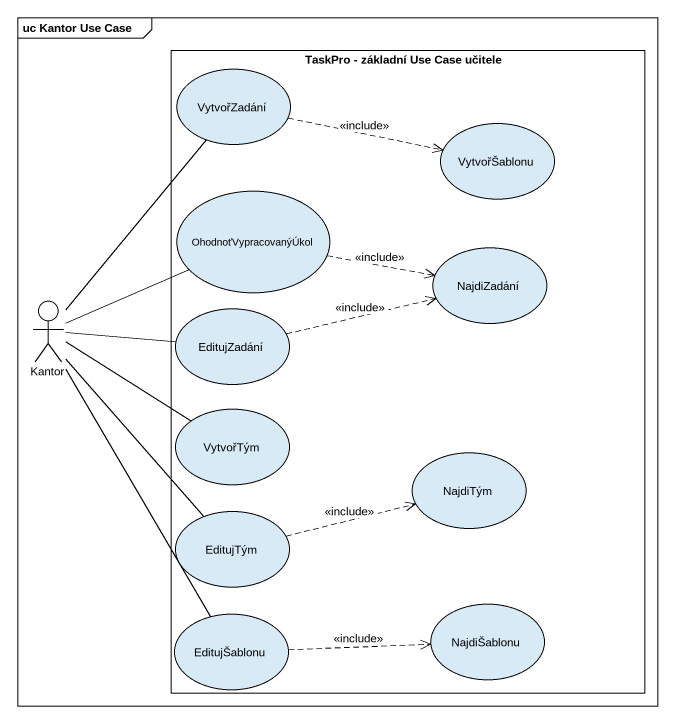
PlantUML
@startuml
mainframe uc Kantor Use Case
rectangle "TaskPro - základní Use Case učitele" as TaskPro_základní_Use_Case {
  usecase VytvořZadání
  usecase VytvořŠablonu
  usecase OhodnoťVypracovanýÚkol
  usecase NajdiZadání
  usecase EditujZadání
  usecase VytvořTým
  usecase NajdiTým
  usecase EditujTým
  usecase EditujŠablonu
  usecase NajdiŠablonu
}
actor Kantor
VytvořZadání .right.> VytvořŠablonu : <<include>>
OhodnoťVypracovanýÚkol .right.> NajdiZadání : <<include>>
Kantor -up- VytvořZadání
Kantor -right- OhodnoťVypracovanýÚkol
Kantor -right- EditujZadání
Kantor -right- VytvořTým
Kantor -- EditujTým
Kantor -- EditujŠablonu
EditujZadání .right.> NajdiZadání : <<include>>
EditujTým .right.> NajdiTým : <<include>>
EditujŠablonu .right.> NajdiŠablonu : <<include>>
@enduml
